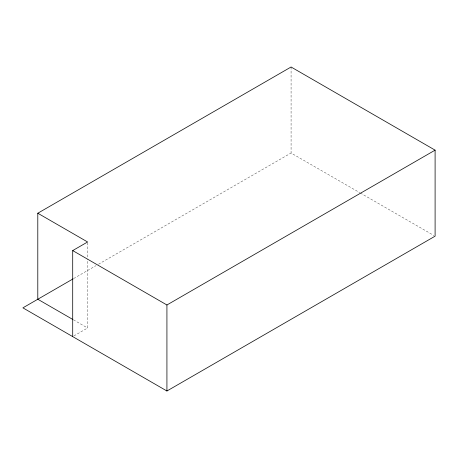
<?xml version="1.0" encoding="UTF-8"?>
<svg xmlns="http://www.w3.org/2000/svg" width="458" height="458" viewBox="0 0 458 458"><rect width="100%" height="100%" fill="white"/><g stroke="black" fill="none" stroke-linecap="round" stroke-linejoin="round"><path stroke-width="0.34" stroke-dasharray="2.29 1.72" d="M73.715 278.51L96.008 265.64M98.487 264.209L291.076 153.018L359.69 192.629M73.898 335.914L87.604 328.002L87.604 259.045M360.309 192.99L433.863 235.458M73.463 319.839L87.604 328.002M291.076 67L291.076 153.018M87.604 242.694L87.604 258.335"/><path stroke-width="0.69" d="M72.845 319.484L37.796 299.246L37.796 213.228L291.076 67L435.1 150.15L435.1 236.168L166.924 391L22.9 307.85L73.097 278.87M72.707 336.607L72.707 250.583L87.604 241.984L37.796 213.228M72.707 250.583L166.924 304.982L435.1 150.15M166.924 304.982L166.924 391"/></g></svg>
